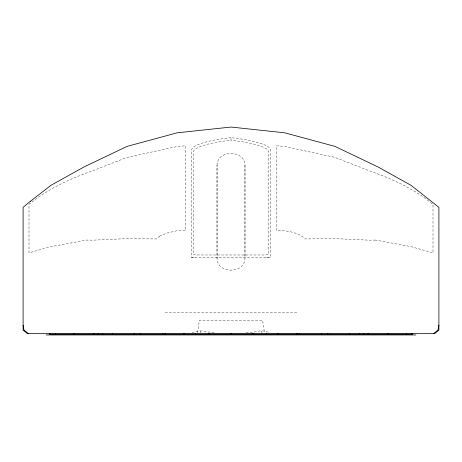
<?xml version="1.0" encoding="UTF-8"?>
<svg xmlns="http://www.w3.org/2000/svg" width="462" height="462" viewBox="0 0 462 462"><rect width="100%" height="100%" fill="white"/><g stroke="black" fill="none" stroke-linecap="round" stroke-linejoin="round"><path stroke-width="0.35" stroke-dasharray="2.31 1.73" d="M217.03 165.269C216.967 149.549 245.033 149.549 244.97 165.269L244.97 258.322C245.033 274.041 216.967 274.041 217.03 258.322L217.03 165.269L217.03 258.322M244.97 165.269L244.97 258.322M197.493 332.813L199.405 320.264L262.595 320.264L264.507 332.813M200.011 332.9L200.745 330.983M192.111 332.611L198.296 330.983L202.731 330.983L205.908 331.803L215.881 332.652M266.291 257.548L270.489 257.143M246.119 332.652L256.092 331.803L259.269 330.983L263.704 330.983L269.889 332.611M165.188 312.225L296.812 312.225M191.511 257.143L195.709 257.548M261.255 330.983L261.989 332.9M231 137.722A40.899 8.738 -5.5 0 0 203.078 142.845L196.8 145.12L192.856 147.447L191.511 149.682L191.511 257.548L270.489 257.548L270.489 149.682L269.144 147.447L265.2 145.12L258.922 142.845A40.899 8.738 5.5 0 0 231 137.722L231 140.298A39.143 8.362 -5.5 0 0 204.279 145.201L198.273 147.378L194.496 149.607L193.208 151.75L193.208 254.585L197.228 254.972L264.772 254.972L268.792 254.585L268.792 151.75L267.504 149.607L263.727 147.378L257.721 145.201A39.143 8.362 5.5 0 0 231 140.298M159.864 236.036L156.502 238.941L127.05 238.623L93.012 240.165L86.527 240.067L50.953 246.633L28.996 252.853L28.996 204.239L30.186 203.471C48.81 188.248 70.882 178.505 93.382 170.524L127.05 157.392L177.194 146.506L185.614 145.79L185.614 230.567L177.194 230.677L166.857 233.096L159.864 236.036M375.473 240.067L368.988 240.165L334.95 238.623L305.498 238.941C297.776 231.993 286.457 230.405 276.386 230.567L276.386 145.79L284.806 146.506L334.95 157.392L368.618 170.524C391.118 178.505 413.19 188.248 431.814 203.471L433.004 204.239L433.004 252.853L411.047 246.633L375.473 240.067"/><path stroke-width="0.69" d="M438.9 325.219L438.011 330.105L433.627 333.512M46.119 334.95L415.881 334.95M28.373 333.512L23.989 330.105L23.1 325.219M412.728 333.512L412.728 334.222L49.272 334.222L49.272 333.512M411.798 333.512L411.798 334.222M406.341 333.512L406.341 334.222M388.172 333.512L388.172 334.222M368.699 333.512L368.699 334.222M368.139 333.512L368.139 334.222M363.733 333.512L363.733 334.222M363.427 333.512L363.427 334.222M359.292 333.512L359.292 334.222M349.624 333.512L349.624 334.222M327.737 333.512L327.737 334.222M321.685 333.512L321.685 334.222M299.318 333.512L299.318 334.222M297.043 333.512L297.043 334.222M277.933 333.512L277.933 334.222M266.331 333.512L266.331 334.222M253.014 333.512L253.014 334.222M231 333.512L231 334.222M208.986 333.512L208.986 334.222M195.669 333.512L195.669 334.222M184.067 333.512L184.067 334.222M164.957 333.512L164.957 334.222M162.682 333.512L162.682 334.222M140.315 333.512L140.315 334.222M134.263 333.512L134.263 334.222M112.376 333.512L112.376 334.222M102.708 333.512L102.708 334.222M98.573 333.512L98.573 334.222M98.267 333.512L98.267 334.222M93.861 333.512L93.861 334.222M93.301 333.512L93.301 334.222M73.828 333.512L73.828 334.222M55.659 333.512L55.659 334.222M50.202 333.512L50.202 334.222M30.186 201.438L23.1 207.334L23.1 330.105L27.258 333.512L434.742 333.512L438.9 330.105L438.9 207.334L411.047 185.32L378.008 166.961L334.95 146.39L284.806 132.819L231 127.05L177.194 132.819L127.05 146.39L83.992 166.961L50.953 185.32L30.186 201.438"/></g></svg>
